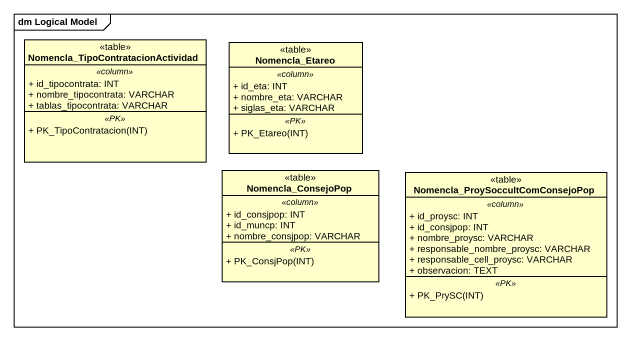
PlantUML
@startuml
mainframe dm Logical Model
hide circle
hide empty members
skinparam classAttributeIconSize 0
class "Nomencla_TipoContratacionActividad" as Nomencla <<table>> {
  .. <<column>> ..
  + id_tipocontrata: INT
  + nombre_tipocontrata: VARCHAR
  + tablas_tipocontrata: VARCHAR
  .. <<PK>> ..
  + PK_TipoContratacion(INT)
}
class Nomencla_Etareo <<table>> {
  .. <<column>> ..
  + id_eta: INT
  + nombre_eta: VARCHAR
  + siglas_eta: VARCHAR
  .. <<PK>> ..
  + PK_Etareo(INT)
}
class Nomencla_ConsejoPop <<table>> {
  .. <<column>> ..
  + id_consjpop: INT
  + id_muncp: INT
  + nombre_consjpop: VARCHAR
  .. <<PK>> ..
  + PK_ConsjPop(INT)
}
class "Nomencla_ProySoccultComConsejoPop" as Nomencla_2 <<table>> {
  .. <<column>> ..
  + id_proysc: INT
  + id_consjpop: INT
  + nombre_proysc: VARCHAR
  + responsable_nombre_proysc: VARCHAR
  + responsable_cell_proysc: VARCHAR
  + observacion: TEXT
  .. <<PK>> ..
  + PK_PrySC(INT)
}
@enduml
